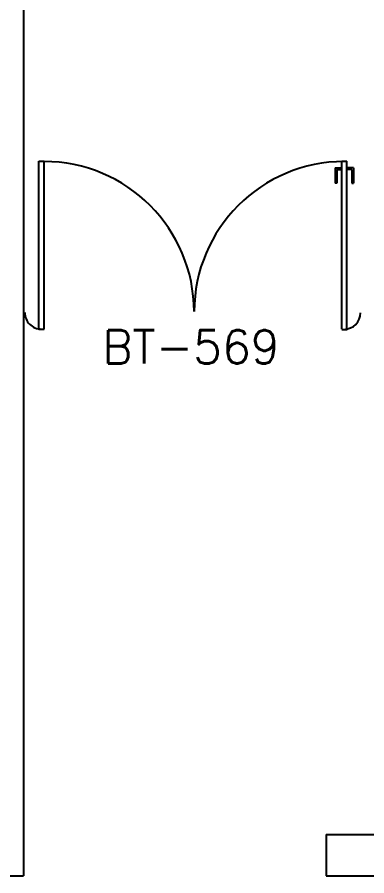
# Model space of a CAD drawing. Extents: x 34 to 586, y 527 to 658.
# Drawn here: x 136.13 to 138.21, y 597.07 to 602.17 of the extents above; entities that cross this region are included whole.
import ezdxf

# ---------------------------------------------------------------- set-up
doc = ezdxf.new("R2010")
doc.units = 0
doc.header["$LTSCALE"] = 0.02
doc.header["$MEASUREMENT"] = 0
doc.layers.get('0').update_dxf_attribs({"linetype": 'CONTINUOUS'})
for name, color, linetype in [('ALV', 2, 'CONTINUOUS'), ('PORTA', 2, 'CONTINUOUS'), ('TEXTO-ENDEREÇO', 2, 'CONTINUOUS')]:
    doc.layers.add(name, color=color, linetype=linetype)
doc.styles.add('UNB-100-1', font='simplex.shx', dxfattribs={"height": 0.2})

# ---------------------------------------------------------------- blocks, each defined once
blk = doc.blocks.new('PTDP-TTN')
for p, q in [((0.0842, 0.9005), (0.1149, 0.9005)), ((0.0842, -0.0995), (0.0842, 0.9005)), ((0.1142, -0.0995), (0.1142, 0.9005)), ((1.8842, 0.9005), (1.9142, 0.9005)), ((1.8842, -0.0995), (1.8842, 0.9005)), ((1.9142, -0.0995), (1.9142, 0.9005)), ((0.0842, -0.0995), (0.1149, -0.0995)), ((1.8852, -0.1014), (1.9154, -0.1014))]:
    blk.add_line(p, q)
for centre, radius, start, end in [((0.114, 0.0058), 0.8921, 0, 90), ((1.8993, 0.0058), 0.8921, 90, 180), ((0.098, 0), 0.098, 180, 270), ((1.896, -0.0009), 0.0991, 271.7192, 0)]:
    blk.add_arc(centre, radius, start, end)

msp = doc.modelspace()

# ---------------------------------------------------------------- linework, layer by layer
at = {"layer": 'ALV'}
for p, q in [((136.1761, 612.4195), (136.1718, 597.0688)), ((137.9714, 597.3152), (141.9718, 597.3152)), ((137.9714, 597.3152), (137.9714, 597.0688)), ((133.0786, 597.0688), (136.1718, 597.0688)), ((137.9714, 597.0688), (151.0769, 597.0688))]:
    msp.add_line(p, q, dxfattribs=at)
at = {"layer": 'PORTA'}
for p, q in [((138.0244, 601.2776), (138.0644, 601.2776)), ((138.0244, 601.2776), (138.0244, 601.1876)), ((138.0344, 601.2676), (138.0644, 601.2676)), ((138.0344, 601.2676), (138.0344, 601.1876)), ((138.1345, 601.2776), (138.0944, 601.2776)), ((138.1245, 601.2676), (138.0944, 601.2676)), ((138.1245, 601.2676), (138.1245, 601.1876)), ((138.1345, 601.2776), (138.1345, 601.1876)), ((138.0344, 601.1876), (138.0245, 601.1876)), ((138.1245, 601.1876), (138.1343, 601.1876))]:
    msp.add_line(p, q, dxfattribs=at)

# ---------------------------------------------------------------- block references
at = {"layer": 'PORTA', "rotation": 359.9999999999999}
msp.add_blockref('PTDP-TTN', (136.1802, 600.4177), dxfattribs=at)

# ---------------------------------------------------------------- texts
at = {"layer": 'TEXTO-ENDEREÇO', "style": 'UNB-100-1'}
msp.add_text('BT-569', height=0.2, rotation=360, dxfattribs=at).set_placement((136.6407, 600.114))

doc.saveas('drawing.dxf')
